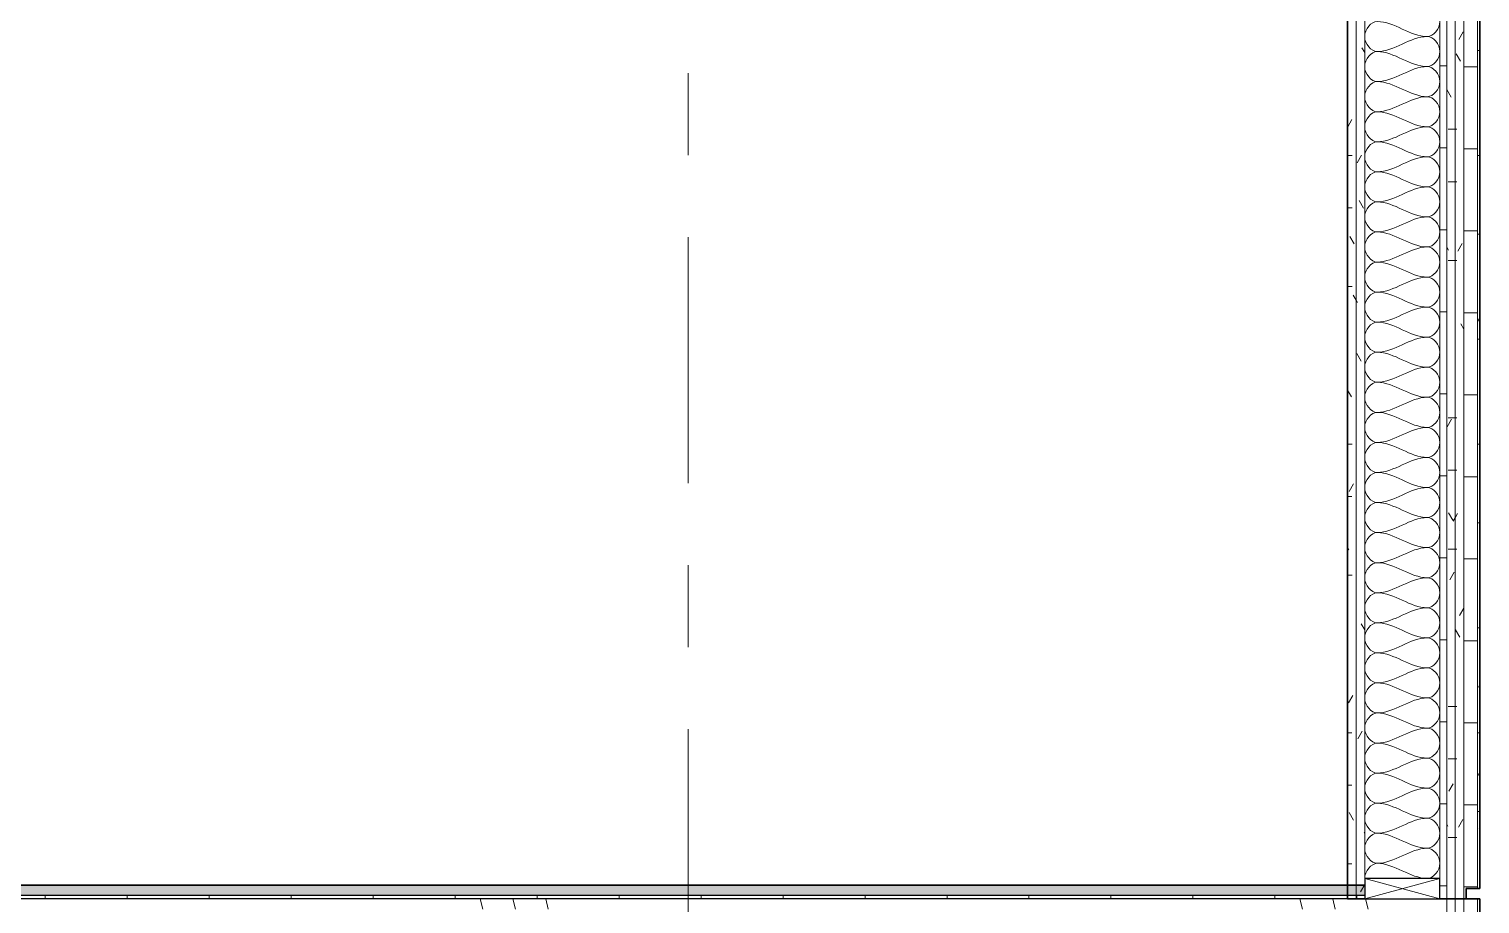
# Model space of a CAD drawing. Header units: inches. Extents: x 6 to 8416, y -388 to 6104.
# Drawn here: x 2905.7 to 3011.9, y 5731.3 to 5795.3 of the extents above; entities that cross this region are included whole.
import ezdxf

# ---------------------------------------------------------------- set-up
doc = ezdxf.new("R2010")
doc.units = ezdxf.units.IN
doc.header["$MEASUREMENT"] = 0
doc.linetypes.add('Center 3_8_', pattern=[36, 18, -6, 6, -6])
for name, color, linetype, lineweight in [('A-DETL', 90, 'Continuous', 13), ('A-DETL-GENF', 92, 'Continuous', 13), ('A-FLOR', 192, 'Continuous', 18), ('A-FLOR-MCUT', 51, 'Continuous', 25), ('A-FLOR-PATT', 8, 'Continuous', 35), ('A-ROOM', 32, 'Continuous', 13), ('A-WALL', 113, 'Continuous', 25), ('A-WALL-PATT', 111, 'Continuous', 35), ('S-GRID', 1, 'Continuous', 13)]:
    doc.layers.add(name, color=color, linetype=linetype, lineweight=lineweight)
pattern_1 = [(0, (2876.843, 3038.5), (0, 6), []), (90, (2876.843, 3038.5), (-6, 4e-16), [])]
pattern_2 = [(0, (2876.84, 3038.5), (0, 60), [60, 0, 0, 0]), (284.036, (2917.643, 3050.5), (59.99915, -180.000494), [12.369, -235.017]), (284.036, (2915.243, 3050.5), (59.99915, -180.000494), [12.369, -235.017]), (284.036, (2912.843, 3050.5), (59.99915, -180.000494), [12.369, -235.017]), (284.036, (2881.643, 3062.5), (59.99915, -180.000494), [12.369, -235.017]), (284.036, (2879.243, 3062.5), (59.99915, -180.000494), [12.369, -235.017]), (284.036, (2876.843, 3062.5), (59.99915, -180.000494), [12.369, -235.017]), (284.036, (2899.643, 3074.5), (59.99915, -180.000494), [12.369, -235.017]), (284.036, (2897.243, 3074.5), (59.99915, -180.000494), [12.369, -235.017]), (284.036, (2894.843, 3074.5), (59.99915, -180.000494), [12.369, -235.017]), (284.036, (2917.643, 3086.5), (59.99915, -180.000494), [12.369, -235.017]), (284.036, (2915.243, 3086.5), (59.99915, -180.000494), [12.369, -235.017]), (284.036, (2912.843, 3086.5), (59.99915, -180.000494), [12.369, -235.017]), (284.036, (2881.643, 3098.5), (59.99915, -180.000494), [12.369, -235.017]), (284.036, (2879.243, 3098.5), (59.99915, -180.000494), [12.369, -235.017]), (284.036, (2876.843, 3098.5), (59.99915, -180.000494), [12.369, -235.017]), (0, (2876.84, 3044.5), (0, 60), [60, 0, 0, 0]), (0, (2876.84, 3050.5), (0, 60), [60, 0, 0, 0]), (0, (2876.84, 3056.5), (0, 60), [60, 0, 0, 0]), (0, (2876.84, 3062.5), (0, 60), [60, 0, 0, 0]), (0, (2876.84, 3068.5), (0, 60), [60, 0, 0, 0]), (0, (2876.84, 3074.5), (0, 60), [60, 0, 0, 0]), (0, (2876.84, 3080.5), (0, 60), [60, 0, 0, 0]), (0, (2876.84, 3086.5), (0, 60), [60, 0, 0, 0]), (0, (2876.84, 3092.5), (0, 60), [60, 0, 0, 0])]
pattern_3 = [(0, (2876.843, 3038.5), (7.68, 1.92), [0.6336, -5.126, 0.6336, -5.126, -30.72]), (0, (2876.843, 3038.5), (7.68, 1.92), [-11.52, 0.6336, -10.886, 0.6336, -5.126, -13.44]), (0, (2876.843, 3038.5), (7.68, 1.92), [-28.8, 0.6336, -3.206, 0.6336, -8.966]), (120, (2879.723, 3039.46), (-5.5027688, 5.6910751), [0.6336, -5.126, 0.6336, -5.126, -30.72]), (120, (2879.723, 3039.46), (-5.5027688, 5.6910751), [-11.52, 0.6336, -10.886, 0.6336, -5.126, -13.44]), (120, (2879.723, 3039.46), (-5.5027688, 5.6910751), [-28.8, 0.6336, -3.206, 0.6336, -8.966]), (240, (2880.683, 3043.3), (-2.1772312, -7.6110751), [0.6336, -5.126, 0.6336, -5.126, -30.72]), (240, (2880.683, 3043.3), (-2.1772312, -7.6110751), [-11.52, 0.6336, -10.886, 0.6336, -5.126, -13.44]), (240, (2880.683, 3043.3), (-2.1772312, -7.6110751), [-28.8, 0.6336, -3.206, 0.6336, -8.966])]

# ---------------------------------------------------------------- blocks, each defined once
blk = doc.blocks.new('06 Nominal Cut Lumber-Section-AM1 - 2x6 Section-V96-WALL SECTION - GARAGE')
at = {"layer": 'A-DETL-GENF', "lineweight": 25}
for p, q in [((24.44, 5477.37), (24.44, 5475.87)), ((29.94, 5477.37), (24.44, 5477.37)), ((29.94, 5475.87), (29.94, 5477.37)), ((24.44, 5475.87), (29.94, 5475.87))]:
    blk.add_line(p, q, dxfattribs=at)
at = {"layer": 'A-DETL-GENF'}
for p, q in [((24.44, 5477.37), (29.94, 5475.87)), ((24.44, 5475.87), (29.94, 5477.37))]:
    blk.add_line(p, q, dxfattribs=at)

msp = doc.modelspace()

# ---------------------------------------------------------------- hatches: boundary and pattern name
at = {"layer": 'A-FLOR-PATT', "lineweight": 13}
h = msp.add_hatch(dxfattribs=at)
h.set_pattern_fill('FP_35', color=256, style=0, pattern_type=2)
h.set_pattern_definition([(50, (2876.843, 3038.5), (6.885997, -0.602097), [0.72, -7.92]), (355, (2876.843, 3038.5), (-1.331756, 7.220547), [0.576, -6.336]), (100.451, (2877.417, 3038.45), (5.553629, 6.618191), [0.61191, -6.731]), (46.184, (2876.843, 3040.42), (10.245642, -1.588925), [1.08, -11.88]), (96.636, (2877.697, 3040.288), (8.97244, 9.35152), [0.91786, -10.096]), (351.184, (2876.843, 3040.42), (8.9732, 9.35123), [0.864, -9.504]), (21, (2877.803, 3039.94), (5.730726, -3.865003), [0.72, -7.92]), (326, (2877.803, 3039.94), (2.33581, 6.96088), [0.576, -6.336]), (71.451, (2878.281, 3039.618), (8.065876, 3.095948), [0.61191, -6.731]), (37.5, (2876.843, 3038.5), (0.116866, 3.1954784), [0.06336, -6.196, 0.06336, -6.369, -6.36]), (37.5, (2876.843, 3038.5), (0.116866, 3.1954784), [-12.691, 0.06336, -6.297]), (7.5, (2876.843, 3038.5), (2.52543, 3.7860247), [0.06336, -3.604, 0.06336, -6.052, -2.424]), (7.5, (2876.843, 3038.5), (2.52543, 3.7860247), [-9.782, 0.06336, -2.361]), (327.5, (2874.703, 3038.5), (5.1243685, -0.2161763), [0.06336, -2.337, 0.06336, -7.425, -9.936]), (327.5, (2874.703, 3038.5), (5.1243685, -0.2161763), [-9.888, 0.06336, -9.873]), (317.5, (2873.743, 3038.5), (5.598326, 0.96141), [0.06336, -3.057, 0.06336, -4.909, -7.056]), (317.5, (2873.743, 3038.5), (5.598326, 0.96141), [-8.093, 0.06336, -6.993])])
h.paths.add_polyline_path([(2964.04621903, 5731.875), (3003.41421903, 5731.875), (3003.41421903, 5732.625), (2720.90221903, 5732.625), (2720.90221903, 5731.875), (2882.99821903, 5731.875)])
h = msp.add_hatch(dxfattribs=at)
h.set_pattern_fill('FP_36', color=256, style=0, pattern_type=2)
h.set_pattern_definition(pattern_1)
h.paths.add_polyline_path([(2964.04621903, 5731.625), (3003.41421903, 5731.625), (3003.41421903, 5731.875), (2720.90221903, 5731.875), (2720.90221903, 5731.625), (2882.99821903, 5731.625)])
h = msp.add_hatch(dxfattribs=at)
h.set_pattern_fill('FP_37', color=256, style=0, pattern_type=2)
h.set_pattern_definition(pattern_2)
h.paths.add_polyline_path([(3008.91421903, 5730.875), (3008.91421903, 5731.625), (2720.90221903, 5731.625), (2720.90221903, 5730.875), (3004.57021903, 5730.875)])
at = {"layer": 'A-WALL-PATT', "lineweight": 13}
h = msp.add_hatch(dxfattribs=at)
h.set_pattern_fill('FP_37', color=256, style=0, pattern_type=2)
h.set_pattern_definition(pattern_2)
h.paths.add_polyline_path([(3009.41421903, 5731.625), (3009.41421903, 5859.5), (3008.91421903, 5859.5), (3008.91421903, 5731.625)])
h = msp.add_hatch(dxfattribs=at)
h.set_pattern_fill('FP_39', color=256, style=0, pattern_type=2)
h.set_pattern_definition(pattern_3)
h.paths.add_polyline_path([(3009.41421903, 5731.625), (3010.03921903, 5731.625), (3010.03921903, 5859.5), (3009.41421903, 5859.5), (3009.41421903, 5759.6315)])
h = msp.add_hatch(dxfattribs=at)
h.set_pattern_fill('FP_39', color=256, style=0, pattern_type=2)
h.set_pattern_definition(pattern_3)
h.paths.add_polyline_path([(3010.03921903, 5731.625), (3010.66421903, 5731.625), (3010.66421903, 5859.5), (3010.03921903, 5859.5), (3010.03921903, 5759.6315)])
h = msp.add_hatch(dxfattribs=at)
h.set_pattern_fill('FP_36', color=256, style=0, pattern_type=2)
h.set_pattern_definition(pattern_1)
h.paths.add_polyline_path([(3010.85171903, 5731.625), (3010.85171903, 5732.375), (3011.66421903, 5732.375), (3011.66421903, 5859.5), (3010.66421903, 5859.5), (3010.66421903, 5731.625)])
h = msp.add_hatch(dxfattribs=at)
h.set_pattern_fill('FP_39', color=256, style=0, pattern_type=2)
h.set_pattern_definition(pattern_3)
h.paths.add_polyline_path([(3011.66421903, 5732.375), (3011.85171903, 5732.375), (3011.85171903, 5859.5), (3011.66421903, 5859.5), (3011.66421903, 5759.6315)])
h = msp.add_hatch(dxfattribs=at)
h.set_pattern_fill('FP_39', color=256, style=0, pattern_type=2)
h.set_pattern_definition(pattern_3)
h.paths.add_polyline_path([(3002.78921903, 5731.625), (3002.78921903, 5840.25), (3002.16421903, 5840.25), (3002.16421903, 5731.625)])
h = msp.add_hatch(dxfattribs=at)
h.set_pattern_fill('FP_39', color=256, style=0, pattern_type=2)
h.set_pattern_definition(pattern_3)
h.paths.add_polyline_path([(3002.78921903, 5731.625), (3003.41421903, 5731.625), (3003.41421903, 5840.25), (3002.78921903, 5840.25), (3002.78921903, 5759.6315)])
h = msp.add_hatch(dxfattribs=at)
h.set_pattern_fill('FP_37', color=256, style=0, pattern_type=2)
h.set_pattern_definition(pattern_2)
h.paths.add_polyline_path([(3009.41421903, 5603.75), (3009.41421903, 5731.625), (3008.91421903, 5731.625), (3008.91421903, 5603.75)])
h = msp.add_hatch(dxfattribs=at)
h.set_pattern_fill('FP_39', color=256, style=0, pattern_type=2)
h.set_pattern_definition(pattern_3)
h.paths.add_polyline_path([(3009.41421903, 5603.75), (3010.03921903, 5603.75), (3010.03921903, 5731.625), (3009.41421903, 5731.625), (3009.41421903, 5613.4745)])
h = msp.add_hatch(dxfattribs=at)
h.set_pattern_fill('FP_39', color=256, style=0, pattern_type=2)
h.set_pattern_definition(pattern_3)
h.paths.add_polyline_path([(3010.03921903, 5603.75), (3010.66421903, 5603.75), (3010.66421903, 5731.625), (3010.03921903, 5731.625), (3010.03921903, 5613.4745)])
h = msp.add_hatch(dxfattribs=at)
h.set_pattern_fill('FP_36', color=256, style=0, pattern_type=2)
h.set_pattern_definition(pattern_1)
h.paths.add_polyline_path([(3010.85171903, 5603.75), (3010.85171903, 5604.5), (3011.66421903, 5604.5), (3011.66421903, 5731.625), (3010.66421903, 5731.625), (3010.66421903, 5603.75)])
h = msp.add_hatch(dxfattribs=at)
h.set_pattern_fill('FP_39', color=256, style=0, pattern_type=2)
h.set_pattern_definition(pattern_3)
h.paths.add_polyline_path([(3011.66421903, 5604.5), (3011.85171903, 5604.5), (3011.85171903, 5731.625), (3011.66421903, 5731.625), (3011.66421903, 5613.4745)])

# ---------------------------------------------------------------- linework, layer by layer
at = {"layer": 'A-DETL'}
for points in [[(3007.99755236, 5794.725), (3008.42967317, 5794.725), (3009.39876488, 5795.825), (3008.42967317, 5796.925), (3007.99755236, 5796.925)], [(3004.3308857, 5793.625), (3003.89876488, 5793.625), (3002.92967317, 5794.725), (3003.89876488, 5795.825), (3004.3308857, 5795.825)], [(3004.3308857, 5795.825), (3005.59072353, 5795.825), (3006.73771453, 5794.725), (3007.99755236, 5794.725)], [(3007.99755236, 5794.725), (3006.73771453, 5794.725), (3005.59072353, 5793.625), (3004.3308857, 5793.625)], [(3007.99755236, 5792.525), (3008.42967317, 5792.525), (3009.39876488, 5793.625), (3008.42967317, 5794.725), (3007.99755236, 5794.725)], [(3004.3308857, 5791.425), (3003.89876488, 5791.425), (3002.92967317, 5792.525), (3003.89876488, 5793.625), (3004.3308857, 5793.625)], [(3004.3308857, 5793.625), (3005.59072353, 5793.625), (3006.73771453, 5792.525), (3007.99755236, 5792.525)], [(3007.99755236, 5792.525), (3006.73771453, 5792.525), (3005.59072353, 5791.425), (3004.3308857, 5791.425)], [(3007.99755236, 5790.325), (3008.42967317, 5790.325), (3009.39876488, 5791.425), (3008.42967317, 5792.525), (3007.99755236, 5792.525)], [(3004.3308857, 5789.225), (3003.89876488, 5789.225), (3002.92967317, 5790.325), (3003.89876488, 5791.425), (3004.3308857, 5791.425)], [(3004.3308857, 5791.425), (3005.59072353, 5791.425), (3006.73771453, 5790.325), (3007.99755236, 5790.325)], [(3007.99755236, 5790.325), (3006.73771453, 5790.325), (3005.59072353, 5789.225), (3004.3308857, 5789.225)], [(3007.99755236, 5788.125), (3008.42967317, 5788.125), (3009.39876488, 5789.225), (3008.42967317, 5790.325), (3007.99755236, 5790.325)], [(3004.3308857, 5787.025), (3003.89876488, 5787.025), (3002.92967317, 5788.125), (3003.89876488, 5789.225), (3004.3308857, 5789.225)], [(3004.3308857, 5789.225), (3005.59072353, 5789.225), (3006.73771453, 5788.125), (3007.99755236, 5788.125)], [(3007.99755236, 5788.125), (3006.73771453, 5788.125), (3005.59072353, 5787.025), (3004.3308857, 5787.025)], [(3007.99755236, 5785.925), (3008.42967317, 5785.925), (3009.39876488, 5787.025), (3008.42967317, 5788.125), (3007.99755236, 5788.125)], [(3004.3308857, 5784.825), (3003.89876488, 5784.825), (3002.92967317, 5785.925), (3003.89876488, 5787.025), (3004.3308857, 5787.025)], [(3004.3308857, 5787.025), (3005.59072353, 5787.025), (3006.73771453, 5785.925), (3007.99755236, 5785.925)], [(3007.99755236, 5785.925), (3006.73771453, 5785.925), (3005.59072353, 5784.825), (3004.3308857, 5784.825)], [(3007.99755236, 5783.725), (3008.42967317, 5783.725), (3009.39876488, 5784.825), (3008.42967317, 5785.925), (3007.99755236, 5785.925)], [(3004.3308857, 5782.625), (3003.89876488, 5782.625), (3002.92967317, 5783.725), (3003.89876488, 5784.825), (3004.3308857, 5784.825)], [(3004.3308857, 5784.825), (3005.59072353, 5784.825), (3006.73771453, 5783.725), (3007.99755236, 5783.725)], [(3007.99755236, 5783.725), (3006.73771453, 5783.725), (3005.59072353, 5782.625), (3004.3308857, 5782.625)], [(3007.99755236, 5781.525), (3008.42967317, 5781.525), (3009.39876488, 5782.625), (3008.42967317, 5783.725), (3007.99755236, 5783.725)], [(3004.3308857, 5780.425), (3003.89876488, 5780.425), (3002.92967317, 5781.525), (3003.89876488, 5782.625), (3004.3308857, 5782.625)], [(3004.3308857, 5782.625), (3005.59072353, 5782.625), (3006.73771453, 5781.525), (3007.99755236, 5781.525)], [(3007.99755236, 5781.525), (3006.73771453, 5781.525), (3005.59072353, 5780.425), (3004.3308857, 5780.425)], [(3007.99755236, 5779.325), (3008.42967317, 5779.325), (3009.39876488, 5780.425), (3008.42967317, 5781.525), (3007.99755236, 5781.525)], [(3004.3308857, 5778.225), (3003.89876488, 5778.225), (3002.92967317, 5779.325), (3003.89876488, 5780.425), (3004.3308857, 5780.425)], [(3004.3308857, 5780.425), (3005.59072353, 5780.425), (3006.73771453, 5779.325), (3007.99755236, 5779.325)], [(3007.99755236, 5779.325), (3006.73771453, 5779.325), (3005.59072353, 5778.225), (3004.3308857, 5778.225)], [(3007.99755236, 5777.125), (3008.42967317, 5777.125), (3009.39876488, 5778.225), (3008.42967317, 5779.325), (3007.99755236, 5779.325)], [(3004.3308857, 5776.025), (3003.89876488, 5776.025), (3002.92967317, 5777.125), (3003.89876488, 5778.225), (3004.3308857, 5778.225)], [(3004.3308857, 5778.225), (3005.59072353, 5778.225), (3006.73771453, 5777.125), (3007.99755236, 5777.125)], [(3007.99755236, 5777.125), (3006.73771453, 5777.125), (3005.59072353, 5776.025), (3004.3308857, 5776.025)], [(3007.99755236, 5774.925), (3008.42967317, 5774.925), (3009.39876488, 5776.025), (3008.42967317, 5777.125), (3007.99755236, 5777.125)], [(3004.3308857, 5773.825), (3003.89876488, 5773.825), (3002.92967317, 5774.925), (3003.89876488, 5776.025), (3004.3308857, 5776.025)], [(3004.3308857, 5776.025), (3005.59072353, 5776.025), (3006.73771453, 5774.925), (3007.99755236, 5774.925)], [(3007.99755236, 5774.925), (3006.73771453, 5774.925), (3005.59072353, 5773.825), (3004.3308857, 5773.825)], [(3007.99755236, 5772.725), (3008.42967317, 5772.725), (3009.39876488, 5773.825), (3008.42967317, 5774.925), (3007.99755236, 5774.925)], [(3004.3308857, 5771.625), (3003.89876488, 5771.625), (3002.92967317, 5772.725), (3003.89876488, 5773.825), (3004.3308857, 5773.825)], [(3004.3308857, 5773.825), (3005.59072353, 5773.825), (3006.73771453, 5772.725), (3007.99755236, 5772.725)], [(3007.99755236, 5772.725), (3006.73771453, 5772.725), (3005.59072353, 5771.625), (3004.3308857, 5771.625)], [(3007.99755236, 5770.525), (3008.42967317, 5770.525), (3009.39876488, 5771.625), (3008.42967317, 5772.725), (3007.99755236, 5772.725)], [(3004.3308857, 5769.425), (3003.89876488, 5769.425), (3002.92967317, 5770.525), (3003.89876488, 5771.625), (3004.3308857, 5771.625)], [(3004.3308857, 5771.625), (3005.59072353, 5771.625), (3006.73771453, 5770.525), (3007.99755236, 5770.525)], [(3007.99755236, 5770.525), (3006.73771453, 5770.525), (3005.59072353, 5769.425), (3004.3308857, 5769.425)], [(3007.99755236, 5768.325), (3008.42967317, 5768.325), (3009.39876488, 5769.425), (3008.42967317, 5770.525), (3007.99755236, 5770.525)], [(3004.3308857, 5767.225), (3003.89876488, 5767.225), (3002.92967317, 5768.325), (3003.89876488, 5769.425), (3004.3308857, 5769.425)], [(3004.3308857, 5769.425), (3005.59072353, 5769.425), (3006.73771453, 5768.325), (3007.99755236, 5768.325)], [(3007.99755236, 5768.325), (3006.73771453, 5768.325), (3005.59072353, 5767.225), (3004.3308857, 5767.225)], [(3007.99755236, 5766.125), (3008.42967317, 5766.125), (3009.39876488, 5767.225), (3008.42967317, 5768.325), (3007.99755236, 5768.325)], [(3004.3308857, 5765.025), (3003.89876488, 5765.025), (3002.92967317, 5766.125), (3003.89876488, 5767.225), (3004.3308857, 5767.225)], [(3004.3308857, 5767.225), (3005.59072353, 5767.225), (3006.73771453, 5766.125), (3007.99755236, 5766.125)], [(3007.99755236, 5766.125), (3006.73771453, 5766.125), (3005.59072353, 5765.025), (3004.3308857, 5765.025)], [(3007.99755236, 5763.925), (3008.42967317, 5763.925), (3009.39876488, 5765.025), (3008.42967317, 5766.125), (3007.99755236, 5766.125)], [(3004.3308857, 5762.825), (3003.89876488, 5762.825), (3002.92967317, 5763.925), (3003.89876488, 5765.025), (3004.3308857, 5765.025)], [(3004.3308857, 5765.025), (3005.59072353, 5765.025), (3006.73771453, 5763.925), (3007.99755236, 5763.925)], [(3007.99755236, 5763.925), (3006.73771453, 5763.925), (3005.59072353, 5762.825), (3004.3308857, 5762.825)], [(3007.99755236, 5761.725), (3008.42967317, 5761.725), (3009.39876488, 5762.825), (3008.42967317, 5763.925), (3007.99755236, 5763.925)], [(3004.3308857, 5760.625), (3003.89876488, 5760.625), (3002.92967317, 5761.725), (3003.89876488, 5762.825), (3004.3308857, 5762.825)], [(3004.3308857, 5762.825), (3005.59072353, 5762.825), (3006.73771453, 5761.725), (3007.99755236, 5761.725)], [(3007.99755236, 5761.725), (3006.73771453, 5761.725), (3005.59072353, 5760.625), (3004.3308857, 5760.625)], [(3007.99755236, 5759.525), (3008.42967317, 5759.525), (3009.39876488, 5760.625), (3008.42967317, 5761.725), (3007.99755236, 5761.725)], [(3004.3308857, 5758.425), (3003.89876488, 5758.425), (3002.92967317, 5759.525), (3003.89876488, 5760.625), (3004.3308857, 5760.625)], [(3004.3308857, 5760.625), (3005.59072353, 5760.625), (3006.73771453, 5759.525), (3007.99755236, 5759.525)], [(3007.99755236, 5759.525), (3006.73771453, 5759.525), (3005.59072353, 5758.425), (3004.3308857, 5758.425)], [(3007.99755236, 5757.325), (3008.42967317, 5757.325), (3009.39876488, 5758.425), (3008.42967317, 5759.525), (3007.99755236, 5759.525)], [(3004.3308857, 5756.225), (3003.89876488, 5756.225), (3002.92967317, 5757.325), (3003.89876488, 5758.425), (3004.3308857, 5758.425)], [(3004.3308857, 5758.425), (3005.59072353, 5758.425), (3006.73771453, 5757.325), (3007.99755236, 5757.325)], [(3007.99755236, 5757.325), (3006.73771453, 5757.325), (3005.59072353, 5756.225), (3004.3308857, 5756.225)], [(3007.99755236, 5755.125), (3008.42967317, 5755.125), (3009.39876488, 5756.225), (3008.42967317, 5757.325), (3007.99755236, 5757.325)], [(3004.3308857, 5754.025), (3003.89876488, 5754.025), (3002.92967317, 5755.125), (3003.89876488, 5756.225), (3004.3308857, 5756.225)], [(3004.3308857, 5756.225), (3005.59072353, 5756.225), (3006.73771453, 5755.125), (3007.99755236, 5755.125)], [(3007.99755236, 5755.125), (3006.73771453, 5755.125), (3005.59072353, 5754.025), (3004.3308857, 5754.025)], [(3007.99755236, 5752.925), (3008.42967317, 5752.925), (3009.39876488, 5754.025), (3008.42967317, 5755.125), (3007.99755236, 5755.125)], [(3004.3308857, 5751.825), (3003.89876488, 5751.825), (3002.92967317, 5752.925), (3003.89876488, 5754.025), (3004.3308857, 5754.025)], [(3004.3308857, 5754.025), (3005.59072353, 5754.025), (3006.73771453, 5752.925), (3007.99755236, 5752.925)], [(3007.99755236, 5752.925), (3006.73771453, 5752.925), (3005.59072353, 5751.825), (3004.3308857, 5751.825)], [(3007.99755236, 5750.725), (3008.42967317, 5750.725), (3009.39876488, 5751.825), (3008.42967317, 5752.925), (3007.99755236, 5752.925)], [(3004.3308857, 5749.625), (3003.89876488, 5749.625), (3002.92967317, 5750.725), (3003.89876488, 5751.825), (3004.3308857, 5751.825)], [(3004.3308857, 5751.825), (3005.59072353, 5751.825), (3006.73771453, 5750.725), (3007.99755236, 5750.725)], [(3007.99755236, 5750.725), (3006.73771453, 5750.725), (3005.59072353, 5749.625), (3004.3308857, 5749.625)], [(3007.99755236, 5748.525), (3008.42967317, 5748.525), (3009.39876488, 5749.625), (3008.42967317, 5750.725), (3007.99755236, 5750.725)], [(3004.3308857, 5747.425), (3003.89876488, 5747.425), (3002.92967317, 5748.525), (3003.89876488, 5749.625), (3004.3308857, 5749.625)], [(3004.3308857, 5749.625), (3005.59072353, 5749.625), (3006.73771453, 5748.525), (3007.99755236, 5748.525)], [(3007.99755236, 5748.525), (3006.73771453, 5748.525), (3005.59072353, 5747.425), (3004.3308857, 5747.425)], [(3007.99755236, 5746.325), (3008.42967317, 5746.325), (3009.39876488, 5747.425), (3008.42967317, 5748.525), (3007.99755236, 5748.525)], [(3004.3308857, 5745.225), (3003.89876488, 5745.225), (3002.92967317, 5746.325), (3003.89876488, 5747.425), (3004.3308857, 5747.425)], [(3004.3308857, 5747.425), (3005.59072353, 5747.425), (3006.73771453, 5746.325), (3007.99755236, 5746.325)], [(3007.99755236, 5746.325), (3006.73771453, 5746.325), (3005.59072353, 5745.225), (3004.3308857, 5745.225)], [(3007.99755236, 5744.125), (3008.42967317, 5744.125), (3009.39876488, 5745.225), (3008.42967317, 5746.325), (3007.99755236, 5746.325)], [(3004.3308857, 5743.025), (3003.89876488, 5743.025), (3002.92967317, 5744.125), (3003.89876488, 5745.225), (3004.3308857, 5745.225)], [(3004.3308857, 5745.225), (3005.59072353, 5745.225), (3006.73771453, 5744.125), (3007.99755236, 5744.125)], [(3007.99755236, 5744.125), (3006.73771453, 5744.125), (3005.59072353, 5743.025), (3004.3308857, 5743.025)], [(3007.99755236, 5741.925), (3008.42967317, 5741.925), (3009.39876488, 5743.025), (3008.42967317, 5744.125), (3007.99755236, 5744.125)], [(3004.3308857, 5740.825), (3003.89876488, 5740.825), (3002.92967317, 5741.925), (3003.89876488, 5743.025), (3004.3308857, 5743.025)], [(3004.3308857, 5743.025), (3005.59072353, 5743.025), (3006.73771453, 5741.925), (3007.99755236, 5741.925)], [(3007.99755236, 5741.925), (3006.73771453, 5741.925), (3005.59072353, 5740.825), (3004.3308857, 5740.825)], [(3007.99755236, 5739.725), (3008.42967317, 5739.725), (3009.39876488, 5740.825), (3008.42967317, 5741.925), (3007.99755236, 5741.925)], [(3004.3308857, 5738.625), (3003.89876488, 5738.625), (3002.92967317, 5739.725), (3003.89876488, 5740.825), (3004.3308857, 5740.825)], [(3004.3308857, 5740.825), (3005.59072353, 5740.825), (3006.73771453, 5739.725), (3007.99755236, 5739.725)], [(3007.99755236, 5739.725), (3006.73771453, 5739.725), (3005.59072353, 5738.625), (3004.3308857, 5738.625)], [(3007.99755236, 5737.525), (3008.42967317, 5737.525), (3009.39876488, 5738.625), (3008.42967317, 5739.725), (3007.99755236, 5739.725)], [(3004.3308857, 5736.425), (3003.89876488, 5736.425), (3002.92967317, 5737.525), (3003.89876488, 5738.625), (3004.3308857, 5738.625)], [(3004.3308857, 5738.625), (3005.59072353, 5738.625), (3006.73771453, 5737.525), (3007.99755236, 5737.525)], [(3007.99755236, 5737.525), (3006.73771453, 5737.525), (3005.59072353, 5736.425), (3004.3308857, 5736.425)], [(3007.99755236, 5735.325), (3008.42967317, 5735.325), (3009.39876488, 5736.425), (3008.42967317, 5737.525), (3007.99755236, 5737.525)], [(3004.3308857, 5734.225), (3003.89876488, 5734.225), (3002.92967317, 5735.325), (3003.89876488, 5736.425), (3004.3308857, 5736.425)], [(3004.3308857, 5736.425), (3005.59072353, 5736.425), (3006.73771453, 5735.325), (3007.99755236, 5735.325)], [(3007.99755236, 5735.325), (3006.73771453, 5735.325), (3005.59072353, 5734.225), (3004.3308857, 5734.225)], [(3007.99755236, 5733.125), (3008.42967317, 5733.125), (3009.39876488, 5734.225), (3008.42967317, 5735.325), (3007.99755236, 5735.325)], [(3003.41421903, 5733.125), (3003.41421903, 5733.64354497), (3003.89876488, 5734.225), (3004.3308857, 5734.225)], [(3004.3308857, 5734.225), (3005.59072353, 5734.225), (3006.73771453, 5733.125), (3007.99755236, 5733.125)]]:
    msp.add_open_spline(points, degree=3, dxfattribs=at)
at = {"layer": 'A-FLOR', "lineweight": 35}
msp.add_line((3003.41421903, 5732.625), (2720.90221903, 5732.625), dxfattribs=at)
at = {"layer": 'A-FLOR-MCUT'}
for p, q in [((3003.41421903, 5731.875), (2720.90221903, 5731.875)), ((3002.16421903, 5731.625), (2720.90221903, 5731.625))]:
    msp.add_line(p, q, dxfattribs=at)
at = {"layer": 'A-ROOM'}
for p, q in [((3002.16421903, 5732.625), (2826.53921903, 5732.625)), ((2890.78921903, 5732.625), (3002.16421903, 5732.625))]:
    msp.add_line(p, q, dxfattribs=at)
at = {"layer": 'A-WALL', "lineweight": 13}
for p, q in [((3009.41421903, 6021), (3009.41421903, 5475.875)), ((3010.03921903, 6021), (3010.03921903, 5475.875)), ((3010.66421903, 6021), (3010.66421903, 5475.875)), ((3011.66421903, 5859.5), (3011.66421903, 5732.375)), ((3008.91421903, 5840.75), (3008.91421903, 5733.125)), ((3002.78921903, 5840.25), (3002.78921903, 5731.625)), ((3003.41421903, 5840.25), (3003.41421903, 5733.125)), ((3011.66421903, 5731.625), (3011.66421903, 5604.5))]:
    msp.add_line(p, q, dxfattribs=at)
at = {"layer": 'A-WALL', "lineweight": 35}
for p, q in [((3011.85171903, 5732.375), (3011.85171903, 5859.5)), ((3002.16421903, 5839.625), (3002.16421903, 5731.625)), ((3010.85171903, 5731.625), (3010.85171903, 5732.375)), ((3010.85171903, 5732.375), (3011.85171903, 5732.375)), ((3002.16421903, 5731.625), (3003.41421903, 5731.625)), ((3011.85171903, 5731.625), (3008.91421903, 5731.625)), ((3011.85171903, 5604.5), (3011.85171903, 5731.625))]:
    msp.add_line(p, q, dxfattribs=at)
at = {"layer": 'S-GRID', "linetype": 'Center 3_8_'}
msp.add_line((2953.91421903, 4934.05025506), (2953.91421903, 6086.00577229), dxfattribs=at)

# ---------------------------------------------------------------- block references
at = {"layer": 'A-DETL-GENF'}
msp.add_blockref('06 Nominal Cut Lumber-Section-AM1 - 2x6 Section-V96-WALL SECTION - GARAGE', (2978.97499582, 255.75), dxfattribs=at)

doc.saveas('drawing.dxf')
